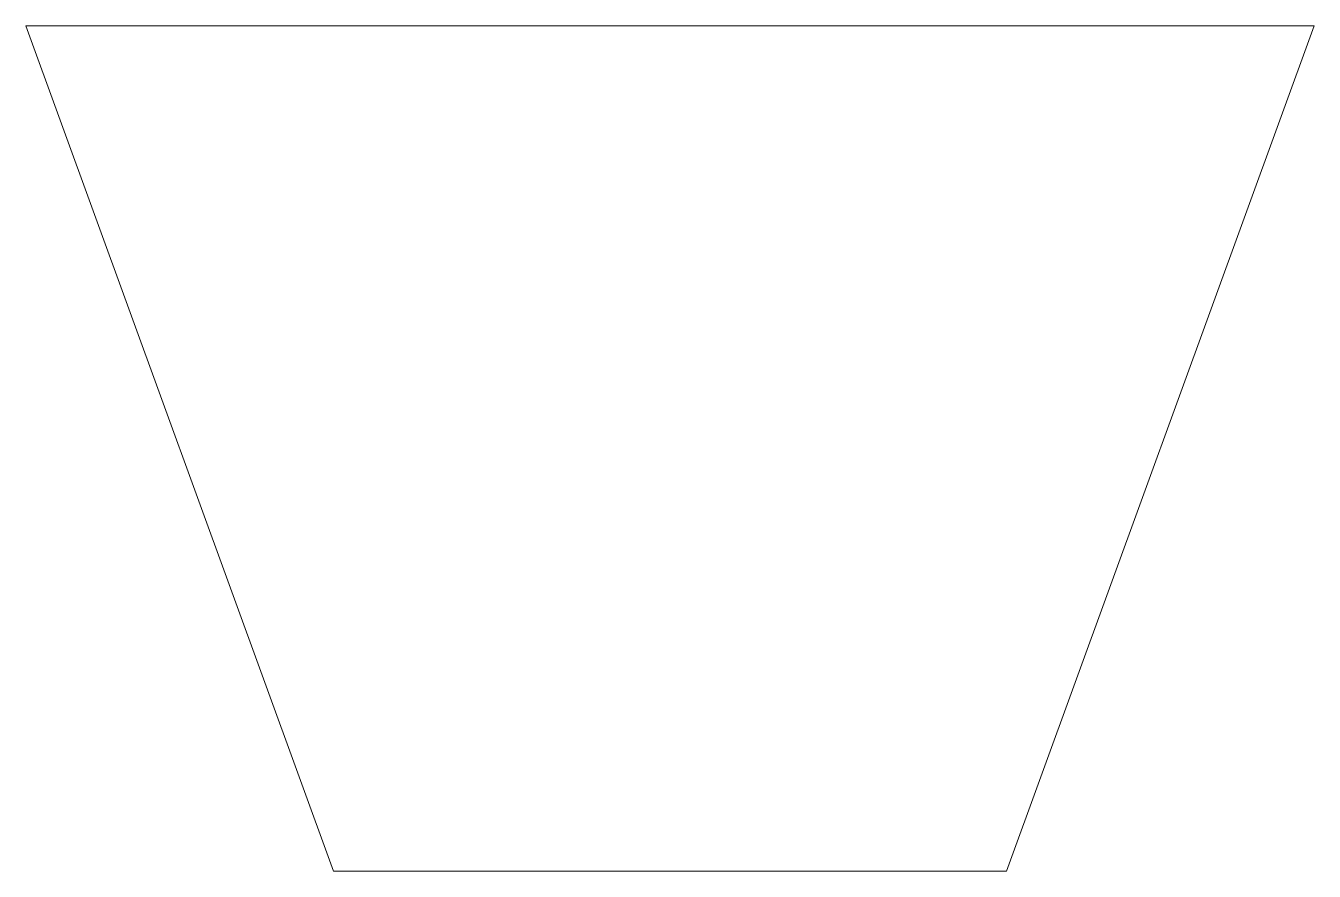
# Model space of a CAD drawing. Header units: millimetres. Extents: x 185.2 to 251.4, y 468.6 to 512.
import ezdxf

# ---------------------------------------------------------------- set-up
doc = ezdxf.new("R2010")
doc.units = ezdxf.units.MM

msp = doc.modelspace()

# ---------------------------------------------------------------- linework, layer by layer
at = {"color": 7, "linetype": 'Continuous', "lineweight": 15}
for p, q in [((185.232, 512.037), (201.039, 468.608)), ((251.394, 512.037), (185.232, 512.037)), ((235.587, 468.608), (251.394, 512.037)), ((201.039, 468.608), (235.587, 468.608))]:
    msp.add_line(p, q, dxfattribs=at)

doc.saveas('drawing.dxf')
